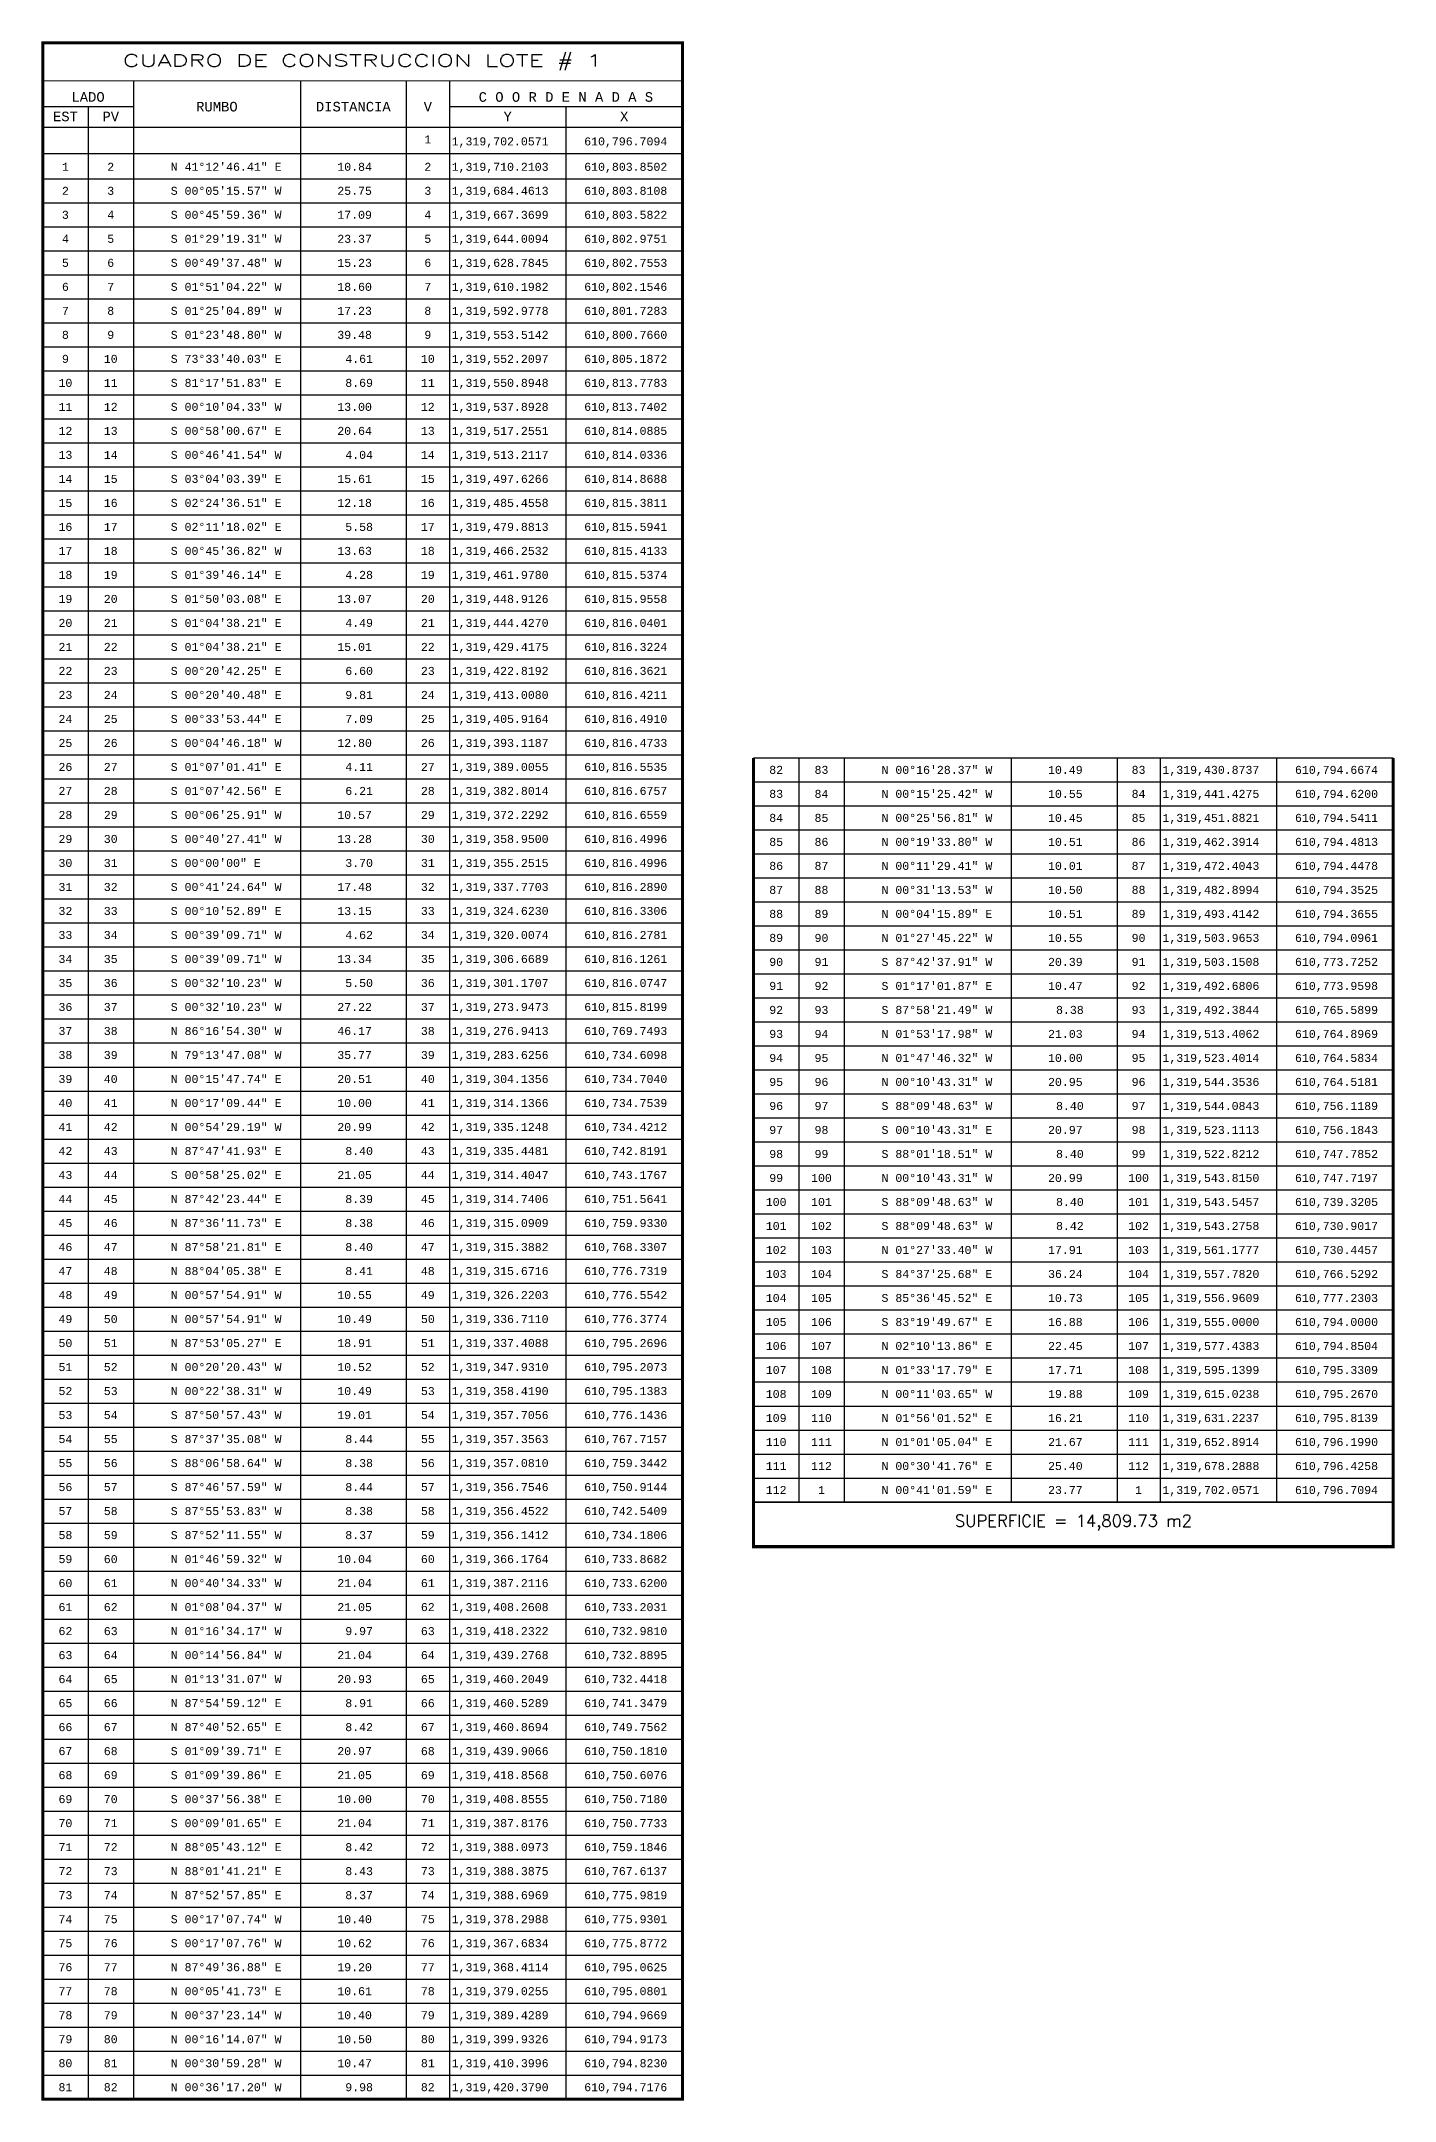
# Model space of a CAD drawing. Header units: millimetres. Extents: x 604022 to 1211550, y 1310365 to 2622648.
# Drawn here: x 605354.1 to 605512, y 1310823.9 to 1311063.9 of the extents above; entities that cross this region are included whole.
import ezdxf
from ezdxf.enums import TextEntityAlignment as Align

# ---------------------------------------------------------------- set-up
doc = ezdxf.new("R2010")
doc.units = ezdxf.units.MM
for name, color, linetype in [('CVL_CUADCON', 1, 'Continuous'), ('CVL_CUADCON_LIN', 8, 'Continuous'), ('CVL_CUADCON_TIT', 1, 'Continuous'), ('CVL_CUADCON_TX', 2, 'Continuous')]:
    doc.layers.add(name, color=color, linetype=linetype)
doc.styles.add('HUECA1', font='HUECA1.shx')
doc.styles.add('MONOTXT4', font='MONOTXT4.shx')

msp = doc.modelspace()

# ---------------------------------------------------------------- linework, layer by layer
at = {"layer": 'CVL_CUADCON', "color": 7, "linetype": 'Continuous', "const_width": 0.373, "flags": 128}
msp.add_lwpolyline([(605354.335, 1311063.737), (605428.918, 1311063.737), (605428.918, 1310824.059), (605354.335, 1310824.059)], close=True, dxfattribs=at)
at = {"layer": 'CVL_CUADCON', "color": 7, "linetype": 'Continuous', "flags": 128}
for points, const_width in [([(605354.335, 1311059.308), (605428.918, 1311059.308)], 0.14), ([(605354.335, 1311053.882), (605428.918, 1311053.882)], 0.14), ([(605511.788, 1310980.394), (605511.788, 1310888.47), (605437.206, 1310888.47), (605437.206, 1310980.394)], 0.373), ([(605437.206, 1310980.394), (605511.788, 1310980.394)], 0.14), ([(605437.206, 1310893.662), (605511.788, 1310893.662)], 0.14), ([(605354.335, 1310824.059), (605428.918, 1310824.059)], 0.14)]:
    msp.add_lwpolyline(points, dxfattribs=dict(at, const_width=const_width))
at = {"layer": 'CVL_CUADCON_LIN', "color": 7, "linetype": 'Continuous', "ltscale": 0.5}
for p, q in [((605364.901, 1311059.308), (605364.901, 1310824.059)), ((605384.365, 1311059.308), (605384.365, 1310824.059)), ((605396.716, 1311059.308), (605396.716, 1310824.059)), ((605401.738, 1311059.308), (605401.738, 1310824.059)), ((605354.335, 1311056.297), (605364.901, 1311056.297)), ((605359.614, 1311056.297), (605359.614, 1310824.059)), ((605401.738, 1311056.297), (605428.918, 1311056.297)), ((605415.328, 1311056.297), (605415.328, 1310824.059)), ((605354.335, 1311050.846), (605428.918, 1311050.846)), ((605354.335, 1311047.883), (605428.918, 1311047.883)), ((605354.335, 1311045.085), (605428.918, 1311045.085)), ((605354.335, 1311042.287), (605428.918, 1311042.287)), ((605354.335, 1311039.489), (605428.918, 1311039.489)), ((605354.335, 1311036.691), (605428.918, 1311036.691)), ((605354.335, 1311033.894), (605428.918, 1311033.894)), ((605354.335, 1311031.096), (605428.918, 1311031.096)), ((605354.335, 1311028.298), (605428.918, 1311028.298)), ((605354.335, 1311025.5), (605428.918, 1311025.5)), ((605354.335, 1311022.702), (605428.918, 1311022.702)), ((605354.335, 1311019.905), (605428.918, 1311019.905)), ((605354.335, 1311017.107), (605428.918, 1311017.107)), ((605354.335, 1311014.309), (605428.918, 1311014.309)), ((605354.335, 1311011.511), (605428.918, 1311011.511)), ((605354.335, 1311008.713), (605428.918, 1311008.713)), ((605354.335, 1311005.916), (605428.918, 1311005.916)), ((605354.335, 1311003.118), (605428.918, 1311003.118)), ((605354.335, 1311000.32), (605428.918, 1311000.32)), ((605354.335, 1310997.522), (605428.918, 1310997.522)), ((605354.335, 1310994.725), (605428.918, 1310994.725)), ((605354.335, 1310991.927), (605428.918, 1310991.927)), ((605354.335, 1310989.129), (605428.918, 1310989.129)), ((605354.335, 1310986.331), (605428.918, 1310986.331)), ((605354.335, 1310983.533), (605428.918, 1310983.533)), ((605354.335, 1310980.736), (605428.918, 1310980.736)), ((605437.206, 1310980.394), (605511.788, 1310980.394)), ((605442.484, 1310980.394), (605442.484, 1310893.662)), ((605447.771, 1310980.394), (605447.771, 1310893.662)), ((605467.235, 1310980.394), (605467.235, 1310893.662)), ((605479.586, 1310980.394), (605479.586, 1310893.662)), ((605484.609, 1310980.394), (605484.609, 1310893.662)), ((605498.198, 1310980.394), (605498.198, 1310893.662)), ((605354.335, 1310977.938), (605428.918, 1310977.938)), ((605437.206, 1310977.596), (605511.788, 1310977.596)), ((605354.335, 1310975.14), (605428.918, 1310975.14)), ((605437.206, 1310974.798), (605511.788, 1310974.798)), ((605354.335, 1310972.342), (605428.918, 1310972.342)), ((605437.206, 1310972), (605511.788, 1310972)), ((605354.335, 1310969.544), (605428.918, 1310969.544)), ((605437.206, 1310969.202), (605511.788, 1310969.202)), ((605354.335, 1310966.747), (605428.918, 1310966.747)), ((605437.206, 1310966.405), (605511.788, 1310966.405)), ((605354.335, 1310963.949), (605428.918, 1310963.949)), ((605437.206, 1310963.607), (605511.788, 1310963.607)), ((605354.335, 1310961.151), (605428.918, 1310961.151)), ((605437.206, 1310960.809), (605511.788, 1310960.809)), ((605354.335, 1310958.353), (605428.918, 1310958.353)), ((605437.206, 1310958.011), (605511.788, 1310958.011)), ((605354.335, 1310955.555), (605428.918, 1310955.555)), ((605437.206, 1310955.213), (605511.788, 1310955.213)), ((605354.335, 1310952.758), (605428.918, 1310952.758)), ((605437.206, 1310952.416), (605511.788, 1310952.416)), ((605354.335, 1310949.96), (605428.918, 1310949.96)), ((605437.206, 1310949.618), (605511.788, 1310949.618)), ((605354.335, 1310947.162), (605428.918, 1310947.162)), ((605437.206, 1310946.82), (605511.788, 1310946.82)), ((605354.335, 1310944.364), (605428.918, 1310944.364)), ((605437.206, 1310944.022), (605511.788, 1310944.022)), ((605354.335, 1310941.566), (605428.918, 1310941.566)), ((605437.206, 1310941.225), (605511.788, 1310941.225)), ((605354.335, 1310938.769), (605428.918, 1310938.769)), ((605437.206, 1310938.427), (605511.788, 1310938.427)), ((605354.335, 1310935.971), (605428.918, 1310935.971)), ((605437.206, 1310935.629), (605511.788, 1310935.629)), ((605354.335, 1310933.173), (605428.918, 1310933.173)), ((605437.206, 1310932.831), (605511.788, 1310932.831)), ((605354.335, 1310930.375), (605428.918, 1310930.375)), ((605437.206, 1310930.033), (605511.788, 1310930.033)), ((605354.335, 1310927.577), (605428.918, 1310927.577)), ((605437.206, 1310927.236), (605511.788, 1310927.236)), ((605354.335, 1310924.78), (605428.918, 1310924.78)), ((605437.206, 1310924.438), (605511.788, 1310924.438)), ((605354.335, 1310921.982), (605428.918, 1310921.982)), ((605437.206, 1310921.64), (605511.788, 1310921.64)), ((605354.335, 1310919.184), (605428.918, 1310919.184)), ((605437.206, 1310918.842), (605511.788, 1310918.842)), ((605354.335, 1310916.386), (605428.918, 1310916.386)), ((605437.206, 1310916.044), (605511.788, 1310916.044)), ((605354.335, 1310913.588), (605428.918, 1310913.588)), ((605437.206, 1310913.247), (605511.788, 1310913.247)), ((605354.335, 1310910.791), (605428.918, 1310910.791)), ((605437.206, 1310910.449), (605511.788, 1310910.449)), ((605354.335, 1310907.993), (605428.918, 1310907.993)), ((605437.206, 1310907.651), (605511.788, 1310907.651)), ((605354.335, 1310905.195), (605428.918, 1310905.195)), ((605437.206, 1310904.853), (605511.788, 1310904.853)), ((605354.335, 1310902.397), (605428.918, 1310902.397)), ((605437.206, 1310902.055), (605511.788, 1310902.055)), ((605354.335, 1310899.6), (605428.918, 1310899.6)), ((605437.206, 1310899.258), (605511.788, 1310899.258)), ((605354.335, 1310896.802), (605428.918, 1310896.802)), ((605437.206, 1310896.46), (605511.788, 1310896.46)), ((605354.335, 1310894.004), (605428.918, 1310894.004)), ((605437.206, 1310893.662), (605511.788, 1310893.662)), ((605354.335, 1310891.206), (605428.918, 1310891.206)), ((605354.335, 1310888.408), (605428.918, 1310888.408)), ((605354.335, 1310885.611), (605428.918, 1310885.611)), ((605354.335, 1310882.813), (605428.918, 1310882.813)), ((605354.335, 1310880.015), (605428.918, 1310880.015)), ((605354.335, 1310877.217), (605428.918, 1310877.217)), ((605354.335, 1310874.419), (605428.918, 1310874.419)), ((605354.335, 1310871.622), (605428.918, 1310871.622)), ((605354.335, 1310868.824), (605428.918, 1310868.824)), ((605354.335, 1310866.026), (605428.918, 1310866.026)), ((605354.335, 1310863.228), (605428.918, 1310863.228)), ((605354.335, 1310860.43), (605428.918, 1310860.43)), ((605354.335, 1310857.633), (605428.918, 1310857.633)), ((605354.335, 1310854.835), (605428.918, 1310854.835)), ((605354.335, 1310852.037), (605428.918, 1310852.037)), ((605354.335, 1310849.239), (605428.918, 1310849.239)), ((605354.335, 1310846.441), (605428.918, 1310846.441)), ((605354.335, 1310843.644), (605428.918, 1310843.644)), ((605354.335, 1310840.846), (605428.918, 1310840.846)), ((605354.335, 1310838.048), (605428.918, 1310838.048)), ((605354.335, 1310835.25), (605428.918, 1310835.25)), ((605354.335, 1310832.452), (605428.918, 1310832.452)), ((605354.335, 1310829.655), (605428.918, 1310829.655)), ((605354.335, 1310826.857), (605428.918, 1310826.857)), ((605354.335, 1310824.059), (605428.918, 1310824.059))]:
    msp.add_line(p, q, dxfattribs=at)

# ---------------------------------------------------------------- texts
at = {"layer": 'CVL_CUADCON_TIT', "color": 7, "ltscale": 0.5, "style": 'HUECA1', "width": 1.302213}
msp.add_text('CUADRO DE CONSTRUCCION LOTE # 1', height=1.3989, dxfattribs=at).set_placement((605363.661, 1311060.967), (605419.592, 1311060.967), align=Align.FIT)
at = {"layer": 'CVL_CUADCON_TIT', "color": 7, "ltscale": 0.5, "style": 'MONOTXT4'}
for s, height, p in [('LADO', 1.1191, (605359.614, 1311056.865)), ('C O O R D E N A D A S', 1.11912, (605415.327, 1311056.865)), ('EST', 1.1191, (605356.975, 1311054.594)), ('PV', 1.1191, (605362.263, 1311054.594)), ('Y', 1.119, (605408.538, 1311054.594)), ('X', 1.119, (605422.126, 1311054.594))]:
    msp.add_text(s, height=height, dxfattribs=at).set_placement(p, align=Align.CENTER)
at = {"layer": 'CVL_CUADCON_TIT', "color": 7, "ltscale": 0.5}
for s, height, style, p in [('RUMBO', 1.1191, 'MONOTXT4', (605374.638, 1311056.295)), ('DISTANCIA', 1.1191, 'MONOTXT4', (605390.539, 1311056.295)), ('V', 1.119, 'MONOTXT4', (605399.231, 1311056.295)), ('SUPERFICIE = 14,809.73 m2', 1.3989, 'HUECA1', (605474.497, 1310891.268))]:
    msp.add_text(s, height=height, dxfattribs=dict(at, style=style)).set_placement(p, align=Align.MIDDLE)
at = {"layer": 'CVL_CUADCON_TX', "color": 7, "ltscale": 0.5, "style": 'MONOTXT4'}
for s, height, p in [('1', 0.933, (605399.227, 1311052.012)), ('1', 0.933, (605356.975, 1311048.815)), ('2', 0.933, (605362.257, 1311048.815)), ('2', 0.933, (605399.227, 1311048.815)), ('2', 0.933, (605356.975, 1311046.017)), ('3', 0.933, (605362.257, 1311046.017)), ('3', 0.933, (605399.227, 1311046.017)), ('3', 0.933, (605356.975, 1311043.22)), ('4', 0.933, (605362.257, 1311043.22)), ('4', 0.933, (605399.227, 1311043.22)), ('4', 0.933, (605356.975, 1311040.422)), ('5', 0.933, (605362.257, 1311040.422)), ('5', 0.933, (605399.227, 1311040.422)), ('5', 0.933, (605356.975, 1311037.624)), ('6', 0.933, (605362.257, 1311037.624)), ('6', 0.933, (605399.227, 1311037.624)), ('6', 0.933, (605356.975, 1311034.826)), ('7', 0.933, (605362.257, 1311034.826)), ('7', 0.933, (605399.227, 1311034.826)), ('7', 0.933, (605356.975, 1311032.028)), ('8', 0.933, (605362.257, 1311032.028)), ('8', 0.933, (605399.227, 1311032.028)), ('8', 0.933, (605356.975, 1311029.231)), ('9', 0.933, (605362.257, 1311029.231)), ('9', 0.933, (605399.227, 1311029.231)), ('9', 0.933, (605356.975, 1311026.433)), ('10', 0.9326, (605362.257, 1311026.433)), ('10', 0.9326, (605399.227, 1311026.433)), ('10', 0.9326, (605356.975, 1311023.635)), ('11', 0.9326, (605362.257, 1311023.635)), ('11', 0.9326, (605399.227, 1311023.635)), ('11', 0.9326, (605356.975, 1311020.837)), ('12', 0.9326, (605362.257, 1311020.837)), ('12', 0.9326, (605399.227, 1311020.837)), ('12', 0.9326, (605356.975, 1311018.039)), ('13', 0.9326, (605362.257, 1311018.039)), ('13', 0.9326, (605399.227, 1311018.039)), ('13', 0.9326, (605356.975, 1311015.242)), ('14', 0.9326, (605362.257, 1311015.242)), ('14', 0.9326, (605399.227, 1311015.242)), ('14', 0.9326, (605356.975, 1311012.444)), ('15', 0.9326, (605362.257, 1311012.444)), ('15', 0.9326, (605399.227, 1311012.444)), ('15', 0.9326, (605356.975, 1311009.646)), ('16', 0.9326, (605362.257, 1311009.646)), ('16', 0.9326, (605399.227, 1311009.646)), ('16', 0.9326, (605356.975, 1311006.848)), ('17', 0.9326, (605362.257, 1311006.848)), ('17', 0.9326, (605399.227, 1311006.848)), ('17', 0.9326, (605356.975, 1311004.05)), ('18', 0.9326, (605362.257, 1311004.05)), ('18', 0.9326, (605399.227, 1311004.05)), ('18', 0.9326, (605356.975, 1311001.253)), ('19', 0.9326, (605362.257, 1311001.253)), ('19', 0.9326, (605399.227, 1311001.253)), ('19', 0.9326, (605356.975, 1310998.455)), ('20', 0.9326, (605362.257, 1310998.455)), ('20', 0.9326, (605399.227, 1310998.455)), ('20', 0.9326, (605356.975, 1310995.657)), ('21', 0.9326, (605362.257, 1310995.657)), ('21', 0.9326, (605399.227, 1310995.657)), ('21', 0.9326, (605356.975, 1310992.859)), ('22', 0.9326, (605362.257, 1310992.859)), ('22', 0.9326, (605399.227, 1310992.859)), ('22', 0.9326, (605356.975, 1310990.062)), ('23', 0.9326, (605362.257, 1310990.062)), ('23', 0.9326, (605399.227, 1310990.062)), ('23', 0.9326, (605356.975, 1310987.264)), ('24', 0.9326, (605362.257, 1310987.264)), ('24', 0.9326, (605399.227, 1310987.264)), ('24', 0.9326, (605356.975, 1310984.466)), ('25', 0.9326, (605362.257, 1310984.466)), ('25', 0.9326, (605399.227, 1310984.466)), ('25', 0.9326, (605356.975, 1310981.668)), ('26', 0.9326, (605362.257, 1310981.668)), ('26', 0.9326, (605399.227, 1310981.668)), ('26', 0.9326, (605356.975, 1310978.87)), ('27', 0.9326, (605362.257, 1310978.87)), ('27', 0.9326, (605399.227, 1310978.87)), ('82', 0.9326, (605439.845, 1310978.528)), ('83', 0.9326, (605445.127, 1310978.528)), ('83', 0.9326, (605482.097, 1310978.528)), ('27', 0.9326, (605356.975, 1310976.073)), ('28', 0.9326, (605362.257, 1310976.073)), ('28', 0.9326, (605399.227, 1310976.073)), ('83', 0.9326, (605439.845, 1310975.731)), ('84', 0.9326, (605445.127, 1310975.731)), ('84', 0.9326, (605482.097, 1310975.731)), ('28', 0.9326, (605356.975, 1310973.275)), ('29', 0.9326, (605362.257, 1310973.275)), ('29', 0.9326, (605399.227, 1310973.275)), ('84', 0.9326, (605439.845, 1310972.933)), ('85', 0.9326, (605445.127, 1310972.933)), ('85', 0.9326, (605482.097, 1310972.933)), ('29', 0.9326, (605356.975, 1310970.477)), ('30', 0.9326, (605362.257, 1310970.477)), ('30', 0.9326, (605399.227, 1310970.477)), ('85', 0.9326, (605439.845, 1310970.135)), ('86', 0.9326, (605445.127, 1310970.135)), ('86', 0.9326, (605482.097, 1310970.135)), ('30', 0.9326, (605356.975, 1310967.679)), ('31', 0.9326, (605362.257, 1310967.679)), ('31', 0.9326, (605399.227, 1310967.679)), ('86', 0.9326, (605439.845, 1310967.337)), ('87', 0.9326, (605445.127, 1310967.337)), ('87', 0.9326, (605482.097, 1310967.337)), ('31', 0.9326, (605356.975, 1310964.881)), ('32', 0.9326, (605362.257, 1310964.881)), ('32', 0.9326, (605399.227, 1310964.881)), ('87', 0.9326, (605439.845, 1310964.539)), ('88', 0.9326, (605445.127, 1310964.539)), ('88', 0.9326, (605482.097, 1310964.539)), ('32', 0.9326, (605356.975, 1310962.084)), ('33', 0.9326, (605362.257, 1310962.084)), ('33', 0.9326, (605399.227, 1310962.084)), ('88', 0.9326, (605439.845, 1310961.742)), ('89', 0.9326, (605445.127, 1310961.742)), ('89', 0.9326, (605482.097, 1310961.742)), ('33', 0.9326, (605356.975, 1310959.286)), ('34', 0.9326, (605362.257, 1310959.286)), ('34', 0.9326, (605399.227, 1310959.286)), ('89', 0.9326, (605439.845, 1310958.944)), ('90', 0.9326, (605445.127, 1310958.944)), ('90', 0.9326, (605482.097, 1310958.944)), ('34', 0.9326, (605356.975, 1310956.488)), ('35', 0.9326, (605362.257, 1310956.488)), ('35', 0.9326, (605399.227, 1310956.488)), ('90', 0.9326, (605439.845, 1310956.146)), ('91', 0.9326, (605445.127, 1310956.146)), ('91', 0.9326, (605482.097, 1310956.146)), ('35', 0.9326, (605356.975, 1310953.69)), ('36', 0.9326, (605362.257, 1310953.69)), ('36', 0.9326, (605399.227, 1310953.69)), ('91', 0.9326, (605439.845, 1310953.348)), ('92', 0.9326, (605445.127, 1310953.348)), ('92', 0.9326, (605482.097, 1310953.348)), ('36', 0.9326, (605356.975, 1310950.892)), ('37', 0.9326, (605362.257, 1310950.892)), ('37', 0.9326, (605399.227, 1310950.892)), ('92', 0.9326, (605439.845, 1310950.55)), ('93', 0.9326, (605445.127, 1310950.55)), ('93', 0.9326, (605482.097, 1310950.55)), ('37', 0.9326, (605356.975, 1310948.095)), ('38', 0.9326, (605362.257, 1310948.095)), ('38', 0.9326, (605399.227, 1310948.095)), ('93', 0.9326, (605439.845, 1310947.753)), ('94', 0.9326, (605445.127, 1310947.753)), ('94', 0.9326, (605482.097, 1310947.753)), ('38', 0.9326, (605356.975, 1310945.297)), ('39', 0.9326, (605362.257, 1310945.297)), ('39', 0.9326, (605399.227, 1310945.297)), ('94', 0.9326, (605439.845, 1310944.955)), ('95', 0.9326, (605445.127, 1310944.955)), ('95', 0.9326, (605482.097, 1310944.955)), ('39', 0.9326, (605356.975, 1310942.499)), ('40', 0.9326, (605362.257, 1310942.499)), ('40', 0.9326, (605399.227, 1310942.499)), ('95', 0.9326, (605439.845, 1310942.157)), ('96', 0.9326, (605445.127, 1310942.157)), ('96', 0.9326, (605482.097, 1310942.157)), ('40', 0.9326, (605356.975, 1310939.701)), ('41', 0.9326, (605362.257, 1310939.701)), ('41', 0.9326, (605399.227, 1310939.701)), ('96', 0.9326, (605439.845, 1310939.359)), ('97', 0.9326, (605445.127, 1310939.359)), ('97', 0.9326, (605482.097, 1310939.359)), ('41', 0.9326, (605356.975, 1310936.903)), ('42', 0.9326, (605362.257, 1310936.903)), ('42', 0.9326, (605399.227, 1310936.903)), ('97', 0.9326, (605439.845, 1310936.562)), ('98', 0.9326, (605445.127, 1310936.562)), ('98', 0.9326, (605482.097, 1310936.562)), ('42', 0.9326, (605356.975, 1310934.106)), ('43', 0.9326, (605362.257, 1310934.106)), ('43', 0.9326, (605399.227, 1310934.106)), ('98', 0.9326, (605439.845, 1310933.764)), ('99', 0.9326, (605445.127, 1310933.764)), ('99', 0.9326, (605482.097, 1310933.764)), ('43', 0.9326, (605356.975, 1310931.308)), ('44', 0.9326, (605362.257, 1310931.308)), ('44', 0.9326, (605399.227, 1310931.308)), ('99', 0.9326, (605439.845, 1310930.966)), ('100', 0.9326, (605445.127, 1310930.966)), ('100', 0.9326, (605482.097, 1310930.966)), ('44', 0.9326, (605356.975, 1310928.51)), ('45', 0.9326, (605362.257, 1310928.51)), ('45', 0.9326, (605399.227, 1310928.51)), ('100', 0.9326, (605439.845, 1310928.168)), ('101', 0.9326, (605445.127, 1310928.168)), ('101', 0.9326, (605482.097, 1310928.168)), ('45', 0.9326, (605356.975, 1310925.712)), ('46', 0.9326, (605362.257, 1310925.712)), ('46', 0.9326, (605399.227, 1310925.712)), ('101', 0.9326, (605439.845, 1310925.37)), ('102', 0.9326, (605445.127, 1310925.37)), ('102', 0.9326, (605482.097, 1310925.37)), ('46', 0.9326, (605356.975, 1310922.914)), ('47', 0.9326, (605362.257, 1310922.914)), ('47', 0.9326, (605399.227, 1310922.914)), ('102', 0.9326, (605439.845, 1310922.573)), ('103', 0.9326, (605445.127, 1310922.573)), ('103', 0.9326, (605482.097, 1310922.573)), ('47', 0.9326, (605356.975, 1310920.117)), ('48', 0.9326, (605362.257, 1310920.117)), ('48', 0.9326, (605399.227, 1310920.117)), ('103', 0.9326, (605439.845, 1310919.775)), ('104', 0.9326, (605445.127, 1310919.775)), ('104', 0.9326, (605482.097, 1310919.775)), ('48', 0.9326, (605356.975, 1310917.319)), ('49', 0.9326, (605362.257, 1310917.319)), ('49', 0.9326, (605399.227, 1310917.319)), ('104', 0.9326, (605439.845, 1310916.977)), ('105', 0.9326, (605445.127, 1310916.977)), ('105', 0.9326, (605482.097, 1310916.977)), ('49', 0.9326, (605356.975, 1310914.521)), ('50', 0.9326, (605362.257, 1310914.521)), ('50', 0.9326, (605399.227, 1310914.521)), ('105', 0.9326, (605439.845, 1310914.179)), ('106', 0.9326, (605445.127, 1310914.179)), ('106', 0.9326, (605482.097, 1310914.179)), ('50', 0.9326, (605356.975, 1310911.723)), ('51', 0.9326, (605362.257, 1310911.723)), ('51', 0.9326, (605399.227, 1310911.723)), ('106', 0.9326, (605439.845, 1310911.381)), ('107', 0.9326, (605445.127, 1310911.381)), ('107', 0.9326, (605482.097, 1310911.381)), ('51', 0.9326, (605356.975, 1310908.925)), ('52', 0.9326, (605362.257, 1310908.925)), ('52', 0.9326, (605399.227, 1310908.925)), ('107', 0.9326, (605439.845, 1310908.584)), ('108', 0.9326, (605445.127, 1310908.584)), ('108', 0.9326, (605482.097, 1310908.584)), ('52', 0.9326, (605356.975, 1310906.128)), ('53', 0.9326, (605362.257, 1310906.128)), ('53', 0.9326, (605399.227, 1310906.128)), ('108', 0.9326, (605439.845, 1310905.786)), ('109', 0.9326, (605445.127, 1310905.786)), ('109', 0.9326, (605482.097, 1310905.786)), ('53', 0.9326, (605356.975, 1310903.33)), ('54', 0.9326, (605362.257, 1310903.33)), ('54', 0.9326, (605399.227, 1310903.33)), ('109', 0.9326, (605439.845, 1310902.988)), ('110', 0.9326, (605445.127, 1310902.988)), ('110', 0.9326, (605482.097, 1310902.988)), ('54', 0.9326, (605356.975, 1310900.532)), ('55', 0.9326, (605362.257, 1310900.532)), ('55', 0.9326, (605399.227, 1310900.532)), ('110', 0.9326, (605439.845, 1310900.19)), ('111', 0.9326, (605445.127, 1310900.19)), ('111', 0.9326, (605482.097, 1310900.19)), ('55', 0.9326, (605356.975, 1310897.734)), ('56', 0.9326, (605362.257, 1310897.734)), ('56', 0.9326, (605399.227, 1310897.734)), ('111', 0.9326, (605439.845, 1310897.392)), ('112', 0.9326, (605445.127, 1310897.392)), ('112', 0.9326, (605482.097, 1310897.392)), ('56', 0.9326, (605356.975, 1310894.937)), ('57', 0.9326, (605362.257, 1310894.937)), ('57', 0.9326, (605399.227, 1310894.937)), ('112', 0.9326, (605439.845, 1310894.595)), ('1', 0.933, (605445.127, 1310894.595)), ('1', 0.933, (605482.097, 1310894.595)), ('57', 0.9326, (605356.975, 1310892.139)), ('58', 0.9326, (605362.257, 1310892.139)), ('58', 0.9326, (605399.227, 1310892.139)), ('58', 0.9326, (605356.975, 1310889.341)), ('59', 0.9326, (605362.257, 1310889.341)), ('59', 0.9326, (605399.227, 1310889.341)), ('59', 0.9326, (605356.975, 1310886.543)), ('60', 0.9326, (605362.257, 1310886.543)), ('60', 0.9326, (605399.227, 1310886.543)), ('60', 0.9326, (605356.975, 1310883.745)), ('61', 0.9326, (605362.257, 1310883.745)), ('61', 0.9326, (605399.227, 1310883.745)), ('61', 0.9326, (605356.975, 1310880.948)), ('62', 0.9326, (605362.257, 1310880.948)), ('62', 0.9326, (605399.227, 1310880.948)), ('62', 0.9326, (605356.975, 1310878.15)), ('63', 0.9326, (605362.257, 1310878.15)), ('63', 0.9326, (605399.227, 1310878.15)), ('63', 0.9326, (605356.975, 1310875.352)), ('64', 0.9326, (605362.257, 1310875.352)), ('64', 0.9326, (605399.227, 1310875.352)), ('64', 0.9326, (605356.975, 1310872.554)), ('65', 0.9326, (605362.257, 1310872.554)), ('65', 0.9326, (605399.227, 1310872.554)), ('65', 0.9326, (605356.975, 1310869.756)), ('66', 0.9326, (605362.257, 1310869.756)), ('66', 0.9326, (605399.227, 1310869.756)), ('66', 0.9326, (605356.975, 1310866.959)), ('67', 0.9326, (605362.257, 1310866.959)), ('67', 0.9326, (605399.227, 1310866.959)), ('67', 0.9326, (605356.975, 1310864.161)), ('68', 0.9326, (605362.257, 1310864.161)), ('68', 0.9326, (605399.227, 1310864.161)), ('68', 0.9326, (605356.975, 1310861.363)), ('69', 0.9326, (605362.257, 1310861.363)), ('69', 0.9326, (605399.227, 1310861.363)), ('69', 0.9326, (605356.975, 1310858.565)), ('70', 0.9326, (605362.257, 1310858.565)), ('70', 0.9326, (605399.227, 1310858.565)), ('70', 0.9326, (605356.975, 1310855.767)), ('71', 0.9326, (605362.257, 1310855.767)), ('71', 0.9326, (605399.227, 1310855.767)), ('71', 0.9326, (605356.975, 1310852.97)), ('72', 0.9326, (605362.257, 1310852.97)), ('72', 0.9326, (605399.227, 1310852.97)), ('72', 0.9326, (605356.975, 1310850.172)), ('73', 0.9326, (605362.257, 1310850.172)), ('73', 0.9326, (605399.227, 1310850.172)), ('73', 0.9326, (605356.975, 1310847.374)), ('74', 0.9326, (605362.257, 1310847.374)), ('74', 0.9326, (605399.227, 1310847.374)), ('74', 0.9326, (605356.975, 1310844.576)), ('75', 0.9326, (605362.257, 1310844.576)), ('75', 0.9326, (605399.227, 1310844.576)), ('75', 0.9326, (605356.975, 1310841.778)), ('76', 0.9326, (605362.257, 1310841.778)), ('76', 0.9326, (605399.227, 1310841.778)), ('76', 0.9326, (605356.975, 1310838.981)), ('77', 0.9326, (605362.257, 1310838.981)), ('77', 0.9326, (605399.227, 1310838.981)), ('77', 0.9326, (605356.975, 1310836.183)), ('78', 0.9326, (605362.257, 1310836.183)), ('78', 0.9326, (605399.227, 1310836.183)), ('78', 0.9326, (605356.975, 1310833.385)), ('79', 0.9326, (605362.257, 1310833.385)), ('79', 0.9326, (605399.227, 1310833.385)), ('79', 0.9326, (605356.975, 1310830.587)), ('80', 0.9326, (605362.257, 1310830.587)), ('80', 0.9326, (605399.227, 1310830.587)), ('80', 0.9326, (605356.975, 1310827.789)), ('81', 0.9326, (605362.257, 1310827.789)), ('81', 0.9326, (605399.227, 1310827.789)), ('81', 0.9326, (605356.975, 1310824.992)), ('82', 0.9326, (605362.257, 1310824.992)), ('82', 0.9326, (605399.227, 1310824.992))]:
    msp.add_text(s, height=height, dxfattribs=at).set_placement(p, align=Align.CENTER)
for s, p in [('1,319,702.0571', (605402.01, 1311051.779)), ('610,796.7094', (605417.463, 1311051.779)), ('N 41%%d12\'46.41" E', (605369.257, 1311048.815)), ('10.84', (605388.674, 1311048.815)), ('1,319,710.2103', (605402.01, 1311048.815)), ('610,803.8502', (605417.463, 1311048.815)), ('S 00%%d05\'15.57" W', (605369.257, 1311046.017)), ('25.75', (605388.674, 1311046.017)), ('1,319,684.4613', (605402.01, 1311046.017)), ('610,803.8108', (605417.463, 1311046.017)), ('S 00%%d45\'59.36" W', (605369.257, 1311043.22)), ('17.09', (605388.674, 1311043.22)), ('1,319,667.3699', (605402.01, 1311043.22)), ('610,803.5822', (605417.463, 1311043.22)), ('S 01%%d29\'19.31" W', (605369.257, 1311040.422)), ('23.37', (605388.674, 1311040.422)), ('1,319,644.0094', (605402.01, 1311040.422)), ('610,802.9751', (605417.463, 1311040.422)), ('S 00%%d49\'37.48" W', (605369.257, 1311037.624)), ('15.23', (605388.674, 1311037.624)), ('1,319,628.7845', (605402.01, 1311037.624)), ('610,802.7553', (605417.463, 1311037.624)), ('S 01%%d51\'04.22" W', (605369.257, 1311034.826)), ('18.60', (605388.674, 1311034.826)), ('1,319,610.1982', (605402.01, 1311034.826)), ('610,802.1546', (605417.463, 1311034.826)), ('S 01%%d25\'04.89" W', (605369.257, 1311032.028)), ('17.23', (605388.674, 1311032.028)), ('1,319,592.9778', (605402.01, 1311032.028)), ('610,801.7283', (605417.463, 1311032.028)), ('S 01%%d23\'48.80" W', (605369.257, 1311029.231)), ('39.48', (605388.674, 1311029.231)), ('1,319,553.5142', (605402.01, 1311029.231)), ('610,800.7660', (605417.463, 1311029.231)), ('S 73%%d33\'40.03" E', (605369.257, 1311026.433)), ('4.61', (605389.606, 1311026.433)), ('1,319,552.2097', (605402.01, 1311026.433)), ('610,805.1872', (605417.463, 1311026.433)), ('S 81%%d17\'51.83" E', (605369.257, 1311023.635)), ('8.69', (605389.606, 1311023.635)), ('1,319,550.8948', (605402.01, 1311023.635)), ('610,813.7783', (605417.463, 1311023.635)), ('S 00%%d10\'04.33" W', (605369.257, 1311020.837)), ('13.00', (605388.674, 1311020.837)), ('1,319,537.8928', (605402.01, 1311020.837)), ('610,813.7402', (605417.463, 1311020.837)), ('S 00%%d58\'00.67" E', (605369.257, 1311018.039)), ('20.64', (605388.674, 1311018.039)), ('1,319,517.2551', (605402.01, 1311018.039)), ('610,814.0885', (605417.463, 1311018.039)), ('S 00%%d46\'41.54" W', (605369.257, 1311015.242)), ('4.04', (605389.606, 1311015.242)), ('1,319,513.2117', (605402.01, 1311015.242)), ('610,814.0336', (605417.463, 1311015.242)), ('S 03%%d04\'03.39" E', (605369.257, 1311012.444)), ('15.61', (605388.674, 1311012.444)), ('1,319,497.6266', (605402.01, 1311012.444)), ('610,814.8688', (605417.463, 1311012.444)), ('S 02%%d24\'36.51" E', (605369.257, 1311009.646)), ('12.18', (605388.674, 1311009.646)), ('1,319,485.4558', (605402.01, 1311009.646)), ('610,815.3811', (605417.463, 1311009.646)), ('S 02%%d11\'18.02" E', (605369.257, 1311006.848)), ('5.58', (605389.606, 1311006.848)), ('1,319,479.8813', (605402.01, 1311006.848)), ('610,815.5941', (605417.463, 1311006.848)), ('S 00%%d45\'36.82" W', (605369.257, 1311004.05)), ('13.63', (605388.674, 1311004.05)), ('1,319,466.2532', (605402.01, 1311004.05)), ('610,815.4133', (605417.463, 1311004.05)), ('S 01%%d39\'46.14" E', (605369.257, 1311001.253)), ('4.28', (605389.606, 1311001.253)), ('1,319,461.9780', (605402.01, 1311001.253)), ('610,815.5374', (605417.463, 1311001.253)), ('S 01%%d50\'03.08" E', (605369.257, 1310998.455)), ('13.07', (605388.674, 1310998.455)), ('1,319,448.9126', (605402.01, 1310998.455)), ('610,815.9558', (605417.463, 1310998.455)), ('S 01%%d04\'38.21" E', (605369.257, 1310995.657)), ('4.49', (605389.606, 1310995.657)), ('1,319,444.4270', (605402.01, 1310995.657)), ('610,816.0401', (605417.463, 1310995.657)), ('S 01%%d04\'38.21" E', (605369.257, 1310992.859)), ('15.01', (605388.674, 1310992.859)), ('1,319,429.4175', (605402.01, 1310992.859)), ('610,816.3224', (605417.463, 1310992.859)), ('S 00%%d20\'42.25" E', (605369.257, 1310990.062)), ('6.60', (605389.606, 1310990.062)), ('1,319,422.8192', (605402.01, 1310990.062)), ('610,816.3621', (605417.463, 1310990.062)), ('S 00%%d20\'40.48" E', (605369.257, 1310987.264)), ('9.81', (605389.606, 1310987.264)), ('1,319,413.0080', (605402.01, 1310987.264)), ('610,816.4211', (605417.463, 1310987.264)), ('S 00%%d33\'53.44" E', (605369.257, 1310984.466)), ('7.09', (605389.606, 1310984.466)), ('1,319,405.9164', (605402.01, 1310984.466)), ('610,816.4910', (605417.463, 1310984.466)), ('S 00%%d04\'46.18" W', (605369.257, 1310981.668)), ('12.80', (605388.674, 1310981.668)), ('1,319,393.1187', (605402.01, 1310981.668)), ('610,816.4733', (605417.463, 1310981.668)), ('S 01%%d07\'01.41" E', (605369.257, 1310978.87)), ('4.11', (605389.606, 1310978.87)), ('1,319,389.0055', (605402.01, 1310978.87)), ('610,816.5535', (605417.463, 1310978.87)), ('N 00%%d16\'28.37" W', (605452.127, 1310978.528)), ('10.49', (605471.544, 1310978.528)), ('1,319,430.8737', (605484.88, 1310978.528)), ('610,794.6674', (605500.333, 1310978.528)), ('S 01%%d07\'42.56" E', (605369.257, 1310976.073)), ('6.21', (605389.606, 1310976.073)), ('1,319,382.8014', (605402.01, 1310976.073)), ('610,816.6757', (605417.463, 1310976.073)), ('N 00%%d15\'25.42" W', (605452.127, 1310975.731)), ('10.55', (605471.544, 1310975.731)), ('1,319,441.4275', (605484.88, 1310975.731)), ('610,794.6200', (605500.333, 1310975.731)), ('S 00%%d06\'25.91" W', (605369.257, 1310973.275)), ('10.57', (605388.674, 1310973.275)), ('1,319,372.2292', (605402.01, 1310973.275)), ('610,816.6559', (605417.463, 1310973.275)), ('N 00%%d25\'56.81" W', (605452.127, 1310972.933)), ('10.45', (605471.544, 1310972.933)), ('1,319,451.8821', (605484.88, 1310972.933)), ('610,794.5411', (605500.333, 1310972.933)), ('S 00%%d40\'27.41" W', (605369.257, 1310970.477)), ('13.28', (605388.674, 1310970.477)), ('1,319,358.9500', (605402.01, 1310970.477)), ('610,816.4996', (605417.463, 1310970.477)), ('N 00%%d19\'33.80" W', (605452.127, 1310970.135)), ('10.51', (605471.544, 1310970.135)), ('1,319,462.3914', (605484.88, 1310970.135)), ('610,794.4813', (605500.333, 1310970.135)), ('S 00%%d00\'00" E', (605369.257, 1310967.679)), ('3.70', (605389.606, 1310967.679)), ('1,319,355.2515', (605402.01, 1310967.679)), ('610,816.4996', (605417.463, 1310967.679)), ('N 00%%d11\'29.41" W', (605452.127, 1310967.337)), ('10.01', (605471.544, 1310967.337)), ('1,319,472.4043', (605484.88, 1310967.337)), ('610,794.4478', (605500.333, 1310967.337)), ('S 00%%d41\'24.64" W', (605369.257, 1310964.881)), ('17.48', (605388.674, 1310964.881)), ('1,319,337.7703', (605402.01, 1310964.881)), ('610,816.2890', (605417.463, 1310964.881)), ('N 00%%d31\'13.53" W', (605452.127, 1310964.539)), ('10.50', (605471.544, 1310964.539)), ('1,319,482.8994', (605484.88, 1310964.539)), ('610,794.3525', (605500.333, 1310964.539)), ('S 00%%d10\'52.89" E', (605369.257, 1310962.084)), ('13.15', (605388.674, 1310962.084)), ('1,319,324.6230', (605402.01, 1310962.084)), ('610,816.3306', (605417.463, 1310962.084)), ('N 00%%d04\'15.89" E', (605452.127, 1310961.742)), ('10.51', (605471.544, 1310961.742)), ('1,319,493.4142', (605484.88, 1310961.742)), ('610,794.3655', (605500.333, 1310961.742)), ('S 00%%d39\'09.71" W', (605369.257, 1310959.286)), ('4.62', (605389.606, 1310959.286)), ('1,319,320.0074', (605402.01, 1310959.286)), ('610,816.2781', (605417.463, 1310959.286)), ('N 01%%d27\'45.22" W', (605452.127, 1310958.944)), ('10.55', (605471.544, 1310958.944)), ('1,319,503.9653', (605484.88, 1310958.944)), ('610,794.0961', (605500.333, 1310958.944)), ('S 00%%d39\'09.71" W', (605369.257, 1310956.488)), ('13.34', (605388.674, 1310956.488)), ('1,319,306.6689', (605402.01, 1310956.488)), ('610,816.1261', (605417.463, 1310956.488)), ('S 87%%d42\'37.91" W', (605452.127, 1310956.146)), ('20.39', (605471.544, 1310956.146)), ('1,319,503.1508', (605484.88, 1310956.146)), ('610,773.7252', (605500.333, 1310956.146)), ('S 00%%d32\'10.23" W', (605369.257, 1310953.69)), ('5.50', (605389.606, 1310953.69)), ('1,319,301.1707', (605402.01, 1310953.69)), ('610,816.0747', (605417.463, 1310953.69)), ('S 01%%d17\'01.87" E', (605452.127, 1310953.348)), ('10.47', (605471.544, 1310953.348)), ('1,319,492.6806', (605484.88, 1310953.348)), ('610,773.9598', (605500.333, 1310953.348)), ('S 00%%d32\'10.23" W', (605369.257, 1310950.892)), ('27.22', (605388.674, 1310950.892)), ('1,319,273.9473', (605402.01, 1310950.892)), ('610,815.8199', (605417.463, 1310950.892)), ('S 87%%d58\'21.49" W', (605452.127, 1310950.55)), ('8.38', (605472.476, 1310950.55)), ('1,319,492.3844', (605484.88, 1310950.55)), ('610,765.5899', (605500.333, 1310950.55)), ('N 86%%d16\'54.30" W', (605369.257, 1310948.095)), ('46.17', (605388.674, 1310948.095)), ('1,319,276.9413', (605402.01, 1310948.095)), ('610,769.7493', (605417.463, 1310948.095)), ('N 01%%d53\'17.98" W', (605452.127, 1310947.753)), ('21.03', (605471.544, 1310947.753)), ('1,319,513.4062', (605484.88, 1310947.753)), ('610,764.8969', (605500.333, 1310947.753)), ('N 79%%d13\'47.08" W', (605369.257, 1310945.297)), ('35.77', (605388.674, 1310945.297)), ('1,319,283.6256', (605402.01, 1310945.297)), ('610,734.6098', (605417.463, 1310945.297)), ('N 01%%d47\'46.32" W', (605452.127, 1310944.955)), ('10.00', (605471.544, 1310944.955)), ('1,319,523.4014', (605484.88, 1310944.955)), ('610,764.5834', (605500.333, 1310944.955)), ('N 00%%d15\'47.74" E', (605369.257, 1310942.499)), ('20.51', (605388.674, 1310942.499)), ('1,319,304.1356', (605402.01, 1310942.499)), ('610,734.7040', (605417.463, 1310942.499)), ('N 00%%d10\'43.31" W', (605452.127, 1310942.157)), ('20.95', (605471.544, 1310942.157)), ('1,319,544.3536', (605484.88, 1310942.157)), ('610,764.5181', (605500.333, 1310942.157)), ('N 00%%d17\'09.44" E', (605369.257, 1310939.701)), ('10.00', (605388.674, 1310939.701)), ('1,319,314.1366', (605402.01, 1310939.701)), ('610,734.7539', (605417.463, 1310939.701)), ('S 88%%d09\'48.63" W', (605452.127, 1310939.359)), ('8.40', (605472.476, 1310939.359)), ('1,319,544.0843', (605484.88, 1310939.359)), ('610,756.1189', (605500.333, 1310939.359)), ('N 00%%d54\'29.19" W', (605369.257, 1310936.903)), ('20.99', (605388.674, 1310936.903)), ('1,319,335.1248', (605402.01, 1310936.903)), ('610,734.4212', (605417.463, 1310936.903)), ('S 00%%d10\'43.31" E', (605452.127, 1310936.562)), ('20.97', (605471.544, 1310936.562)), ('1,319,523.1113', (605484.88, 1310936.562)), ('610,756.1843', (605500.333, 1310936.562)), ('N 87%%d47\'41.93" E', (605369.257, 1310934.106)), ('8.40', (605389.606, 1310934.106)), ('1,319,335.4481', (605402.01, 1310934.106)), ('610,742.8191', (605417.463, 1310934.106)), ('S 88%%d01\'18.51" W', (605452.127, 1310933.764)), ('8.40', (605472.476, 1310933.764)), ('1,319,522.8212', (605484.88, 1310933.764)), ('610,747.7852', (605500.333, 1310933.764)), ('S 00%%d58\'25.02" E', (605369.257, 1310931.308)), ('21.05', (605388.674, 1310931.308)), ('1,319,314.4047', (605402.01, 1310931.308)), ('610,743.1767', (605417.463, 1310931.308)), ('N 00%%d10\'43.31" W', (605452.127, 1310930.966)), ('20.99', (605471.544, 1310930.966)), ('1,319,543.8150', (605484.88, 1310930.966)), ('610,747.7197', (605500.333, 1310930.966)), ('N 87%%d42\'23.44" E', (605369.257, 1310928.51)), ('8.39', (605389.606, 1310928.51)), ('1,319,314.7406', (605402.01, 1310928.51)), ('610,751.5641', (605417.463, 1310928.51)), ('S 88%%d09\'48.63" W', (605452.127, 1310928.168)), ('8.40', (605472.476, 1310928.168)), ('1,319,543.5457', (605484.88, 1310928.168)), ('610,739.3205', (605500.333, 1310928.168)), ('N 87%%d36\'11.73" E', (605369.257, 1310925.712)), ('8.38', (605389.606, 1310925.712)), ('1,319,315.0909', (605402.01, 1310925.712)), ('610,759.9330', (605417.463, 1310925.712)), ('S 88%%d09\'48.63" W', (605452.127, 1310925.37)), ('8.42', (605472.476, 1310925.37)), ('1,319,543.2758', (605484.88, 1310925.37)), ('610,730.9017', (605500.333, 1310925.37)), ('N 87%%d58\'21.81" E', (605369.257, 1310922.914)), ('8.40', (605389.606, 1310922.914)), ('1,319,315.3882', (605402.01, 1310922.914)), ('610,768.3307', (605417.463, 1310922.914)), ('N 01%%d27\'33.40" W', (605452.127, 1310922.573)), ('17.91', (605471.544, 1310922.573)), ('1,319,561.1777', (605484.88, 1310922.573)), ('610,730.4457', (605500.333, 1310922.573)), ('N 88%%d04\'05.38" E', (605369.257, 1310920.117)), ('8.41', (605389.606, 1310920.117)), ('1,319,315.6716', (605402.01, 1310920.117)), ('610,776.7319', (605417.463, 1310920.117)), ('S 84%%d37\'25.68" E', (605452.127, 1310919.775)), ('36.24', (605471.544, 1310919.775)), ('1,319,557.7820', (605484.88, 1310919.775)), ('610,766.5292', (605500.333, 1310919.775)), ('N 00%%d57\'54.91" W', (605369.257, 1310917.319)), ('10.55', (605388.674, 1310917.319)), ('1,319,326.2203', (605402.01, 1310917.319)), ('610,776.5542', (605417.463, 1310917.319)), ('S 85%%d36\'45.52" E', (605452.127, 1310916.977)), ('10.73', (605471.544, 1310916.977)), ('1,319,556.9609', (605484.88, 1310916.977)), ('610,777.2303', (605500.333, 1310916.977)), ('N 00%%d57\'54.91" W', (605369.257, 1310914.521)), ('10.49', (605388.674, 1310914.521)), ('1,319,336.7110', (605402.01, 1310914.521)), ('610,776.3774', (605417.463, 1310914.521)), ('S 83%%d19\'49.67" E', (605452.127, 1310914.179)), ('16.88', (605471.544, 1310914.179)), ('1,319,555.0000', (605484.88, 1310914.179)), ('610,794.0000', (605500.333, 1310914.179)), ('N 87%%d53\'05.27" E', (605369.257, 1310911.723)), ('18.91', (605388.674, 1310911.723)), ('1,319,337.4088', (605402.01, 1310911.723)), ('610,795.2696', (605417.463, 1310911.723)), ('N 02%%d10\'13.86" E', (605452.127, 1310911.381)), ('22.45', (605471.544, 1310911.381)), ('1,319,577.4383', (605484.88, 1310911.381)), ('610,794.8504', (605500.333, 1310911.381)), ('N 00%%d20\'20.43" W', (605369.257, 1310908.925)), ('10.52', (605388.674, 1310908.925)), ('1,319,347.9310', (605402.01, 1310908.925)), ('610,795.2073', (605417.463, 1310908.925)), ('N 01%%d33\'17.79" E', (605452.127, 1310908.584)), ('17.71', (605471.544, 1310908.584)), ('1,319,595.1399', (605484.88, 1310908.584)), ('610,795.3309', (605500.333, 1310908.584)), ('N 00%%d22\'38.31" W', (605369.257, 1310906.128)), ('10.49', (605388.674, 1310906.128)), ('1,319,358.4190', (605402.01, 1310906.128)), ('610,795.1383', (605417.463, 1310906.128)), ('N 00%%d11\'03.65" W', (605452.127, 1310905.786)), ('19.88', (605471.544, 1310905.786)), ('1,319,615.0238', (605484.88, 1310905.786)), ('610,795.2670', (605500.333, 1310905.786)), ('S 87%%d50\'57.43" W', (605369.257, 1310903.33)), ('19.01', (605388.674, 1310903.33)), ('1,319,357.7056', (605402.01, 1310903.33)), ('610,776.1436', (605417.463, 1310903.33)), ('N 01%%d56\'01.52" E', (605452.127, 1310902.988)), ('16.21', (605471.544, 1310902.988)), ('1,319,631.2237', (605484.88, 1310902.988)), ('610,795.8139', (605500.333, 1310902.988)), ('S 87%%d37\'35.08" W', (605369.257, 1310900.532)), ('8.44', (605389.606, 1310900.532)), ('1,319,357.3563', (605402.01, 1310900.532)), ('610,767.7157', (605417.463, 1310900.532)), ('N 01%%d01\'05.04" E', (605452.127, 1310900.19)), ('21.67', (605471.544, 1310900.19)), ('1,319,652.8914', (605484.88, 1310900.19)), ('610,796.1990', (605500.333, 1310900.19)), ('S 88%%d06\'58.64" W', (605369.257, 1310897.734)), ('8.38', (605389.606, 1310897.734)), ('1,319,357.0810', (605402.01, 1310897.734)), ('610,759.3442', (605417.463, 1310897.734)), ('N 00%%d30\'41.76" E', (605452.127, 1310897.392)), ('25.40', (605471.544, 1310897.392)), ('1,319,678.2888', (605484.88, 1310897.392)), ('610,796.4258', (605500.333, 1310897.392)), ('S 87%%d46\'57.59" W', (605369.257, 1310894.937)), ('8.44', (605389.606, 1310894.937)), ('1,319,356.7546', (605402.01, 1310894.937)), ('610,750.9144', (605417.463, 1310894.937)), ('N 00%%d41\'01.59" E', (605452.127, 1310894.595)), ('23.77', (605471.544, 1310894.595)), ('1,319,702.0571', (605484.88, 1310894.595)), ('610,796.7094', (605500.333, 1310894.595)), ('S 87%%d55\'53.83" W', (605369.257, 1310892.139)), ('8.38', (605389.606, 1310892.139)), ('1,319,356.4522', (605402.01, 1310892.139)), ('610,742.5409', (605417.463, 1310892.139)), ('S 87%%d52\'11.55" W', (605369.257, 1310889.341)), ('8.37', (605389.606, 1310889.341)), ('1,319,356.1412', (605402.01, 1310889.341)), ('610,734.1806', (605417.463, 1310889.341)), ('N 01%%d46\'59.32" W', (605369.257, 1310886.543)), ('10.04', (605388.674, 1310886.543)), ('1,319,366.1764', (605402.01, 1310886.543)), ('610,733.8682', (605417.463, 1310886.543)), ('N 00%%d40\'34.33" W', (605369.257, 1310883.745)), ('21.04', (605388.674, 1310883.745)), ('1,319,387.2116', (605402.01, 1310883.745)), ('610,733.6200', (605417.463, 1310883.745)), ('N 01%%d08\'04.37" W', (605369.257, 1310880.948)), ('21.05', (605388.674, 1310880.948)), ('1,319,408.2608', (605402.01, 1310880.948)), ('610,733.2031', (605417.463, 1310880.948)), ('N 01%%d16\'34.17" W', (605369.257, 1310878.15)), ('9.97', (605389.606, 1310878.15)), ('1,319,418.2322', (605402.01, 1310878.15)), ('610,732.9810', (605417.463, 1310878.15)), ('N 00%%d14\'56.84" W', (605369.257, 1310875.352)), ('21.04', (605388.674, 1310875.352)), ('1,319,439.2768', (605402.01, 1310875.352)), ('610,732.8895', (605417.463, 1310875.352)), ('N 01%%d13\'31.07" W', (605369.257, 1310872.554)), ('20.93', (605388.674, 1310872.554)), ('1,319,460.2049', (605402.01, 1310872.554)), ('610,732.4418', (605417.463, 1310872.554)), ('N 87%%d54\'59.12" E', (605369.257, 1310869.756)), ('8.91', (605389.606, 1310869.756)), ('1,319,460.5289', (605402.01, 1310869.756)), ('610,741.3479', (605417.463, 1310869.756)), ('N 87%%d40\'52.65" E', (605369.257, 1310866.959)), ('8.42', (605389.606, 1310866.959)), ('1,319,460.8694', (605402.01, 1310866.959)), ('610,749.7562', (605417.463, 1310866.959)), ('S 01%%d09\'39.71" E', (605369.257, 1310864.161)), ('20.97', (605388.674, 1310864.161)), ('1,319,439.9066', (605402.01, 1310864.161)), ('610,750.1810', (605417.463, 1310864.161)), ('S 01%%d09\'39.86" E', (605369.257, 1310861.363)), ('21.05', (605388.674, 1310861.363)), ('1,319,418.8568', (605402.01, 1310861.363)), ('610,750.6076', (605417.463, 1310861.363)), ('S 00%%d37\'56.38" E', (605369.257, 1310858.565)), ('10.00', (605388.674, 1310858.565)), ('1,319,408.8555', (605402.01, 1310858.565)), ('610,750.7180', (605417.463, 1310858.565)), ('S 00%%d09\'01.65" E', (605369.257, 1310855.767)), ('21.04', (605388.674, 1310855.767)), ('1,319,387.8176', (605402.01, 1310855.767)), ('610,750.7733', (605417.463, 1310855.767)), ('N 88%%d05\'43.12" E', (605369.257, 1310852.97)), ('8.42', (605389.606, 1310852.97)), ('1,319,388.0973', (605402.01, 1310852.97)), ('610,759.1846', (605417.463, 1310852.97)), ('N 88%%d01\'41.21" E', (605369.257, 1310850.172)), ('8.43', (605389.606, 1310850.172)), ('1,319,388.3875', (605402.01, 1310850.172)), ('610,767.6137', (605417.463, 1310850.172)), ('N 87%%d52\'57.85" E', (605369.257, 1310847.374)), ('8.37', (605389.606, 1310847.374)), ('1,319,388.6969', (605402.01, 1310847.374)), ('610,775.9819', (605417.463, 1310847.374)), ('S 00%%d17\'07.74" W', (605369.257, 1310844.576)), ('10.40', (605388.674, 1310844.576)), ('1,319,378.2988', (605402.01, 1310844.576)), ('610,775.9301', (605417.463, 1310844.576)), ('S 00%%d17\'07.76" W', (605369.257, 1310841.778)), ('10.62', (605388.674, 1310841.778)), ('1,319,367.6834', (605402.01, 1310841.778)), ('610,775.8772', (605417.463, 1310841.778)), ('N 87%%d49\'36.88" E', (605369.257, 1310838.981)), ('19.20', (605388.674, 1310838.981)), ('1,319,368.4114', (605402.01, 1310838.981)), ('610,795.0625', (605417.463, 1310838.981)), ('N 00%%d05\'41.73" E', (605369.257, 1310836.183)), ('10.61', (605388.674, 1310836.183)), ('1,319,379.0255', (605402.01, 1310836.183)), ('610,795.0801', (605417.463, 1310836.183)), ('N 00%%d37\'23.14" W', (605369.257, 1310833.385)), ('10.40', (605388.674, 1310833.385)), ('1,319,389.4289', (605402.01, 1310833.385)), ('610,794.9669', (605417.463, 1310833.385)), ('N 00%%d16\'14.07" W', (605369.257, 1310830.587)), ('10.50', (605388.674, 1310830.587)), ('1,319,399.9326', (605402.01, 1310830.587)), ('610,794.9173', (605417.463, 1310830.587)), ('N 00%%d30\'59.28" W', (605369.257, 1310827.789)), ('10.47', (605388.674, 1310827.789)), ('1,319,410.3996', (605402.01, 1310827.789)), ('610,794.8230', (605417.463, 1310827.789)), ('N 00%%d36\'17.20" W', (605369.257, 1310824.992)), ('9.98', (605389.606, 1310824.992)), ('1,319,420.3790', (605402.01, 1310824.992)), ('610,794.7176', (605417.463, 1310824.992))]:
    msp.add_text(s, height=0.9326, dxfattribs=at).set_placement(p)

doc.saveas('drawing.dxf')
